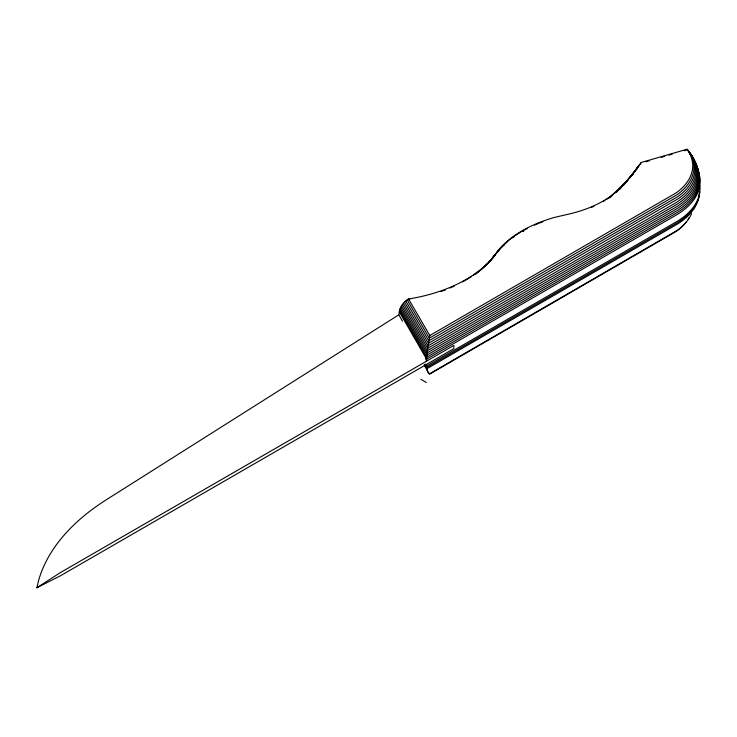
<?xml version="1.0" encoding="UTF-8"?>
<svg xmlns="http://www.w3.org/2000/svg" width="737" height="737" viewBox="0 0 737 737"><rect width="100%" height="100%" fill="white"/><g stroke="black" fill="none" stroke-linecap="round" stroke-linejoin="round"><path stroke-width="1.11" d="M426.557 364.373C426.926 367.551 426.345 372.471 429.8 374.083L676.455 231.271A75.183 43.409 0 0 0 686.285 221.874M688.994 151.951L687.05 149.243L641.319 162.444L640.517 163.642A316.145 182.527 0 0 1 616.722 191.113L610.273 196.484A102.572 59.218 0 0 1 566.08 214.707L554.353 217.461A120.039 69.306 0 0 0 499.502 249.124L494.131 256.098A139.348 80.453 0 0 1 459.381 283.082A130.154 75.146 0 0 1 410.96 298.596L408.556 298.973C402.872 302.29 398.717 308.435 399.039 315.178L402.476 321.129M408.556 298.973L429.8 335.519L427.349 350.683L426.557 361.158L425.378 357.924M36.85 587.758L60.277 572.658L453.845 345.404L453.845 348.619L60.277 575.873L36.85 587.758L38.757 579.927A272.34 157.239 0 0 1 106.257 499.806L398.459 315.04M636.869 169.252L637.413 167.925M638.039 166.663L641.319 162.444M494.112 255.739L492.076 258.447A137.082 79.145 0 0 1 488.603 262.519M495.098 254.532L491.174 259.719A136.096 78.573 0 0 1 490.068 261.082M491.045 260.161L495.789 254.016A124.129 71.664 0 0 1 498.829 250.672M493.2 257.02L498.452 250.239A121.218 69.978 0 0 1 520.608 232.146M609.352 197.912L611.876 196.024M688.266 150.551A76.362 44.082 0 0 1 677.377 194.55L429.284 338.2L407.211 299.959L408.731 299.029M429.8 335.519L676.455 192.707A75.183 43.409 0 0 0 687.179 149.39L687.05 149.243M645.879 161.781L649.177 160.832M661.255 157.35L664.544 156.391M668.938 155.129L672.236 154.171M684.314 150.689L687.603 149.74M407.211 299.959L409.763 299.508M522.376 230.663L523.767 231.464M420.79 379.288L426.364 382.503M405.801 300.972L428.814 340.826L678.233 196.401A77.449 44.717 0 0 0 689.27 151.785M404.521 302.069L428.381 343.396L679.007 198.271A78.435 45.289 0 0 0 690.191 153.075M403.369 303.248L427.994 345.893L674.106 203.799A79.366 45.823 0 0 0 691.03 154.429M402.347 304.501L427.644 348.325L674.687 205.697A80.149 46.274 0 0 0 691.757 155.848L689.362 152.928L689.685 154.005M401.453 305.837L427.349 350.683L675.184 207.594A80.83 46.661 0 0 0 692.393 157.322M400.698 307.237L427.092 352.949L675.608 209.465A81.402 47.002 0 0 0 694.724 161.633M400.09 308.711L426.889 355.123L675.958 211.326A81.871 47.269 0 0 0 696.198 165.125M399.611 310.24L426.723 357.205L676.225 213.159A82.24 47.481 0 0 0 697.009 167.714M399.279 311.834L426.612 359.177L676.409 214.955A82.489 47.629 0 0 0 697.69 170.358M425.47 364.05L426.612 366.022L676.409 221.8A82.489 47.629 0 0 0 699.818 185.144M425.028 364.511L426.723 367.45L676.225 223.403A82.24 47.481 0 0 0 699.708 191.869M424.604 364.797L426.889 368.74L675.958 224.942A81.871 47.269 0 0 0 699.395 191.556M424.19 365.101L429.284 373.926L677.377 230.266A76.362 44.082 0 0 0 689.178 218.143M639.421 164.802A314.966 181.846 0 0 1 615.717 192.182L609.361 197.47A101.393 58.536 0 0 1 606.726 199.266M637.496 167.336A312.893 180.648 0 0 1 616.657 191.924M638.417 166.037A313.879 181.219 0 0 1 615.478 192.67M689.113 217.59A75.183 43.409 0 0 1 688.072 219.322M636.667 168.699A312 180.132 0 0 1 631.545 175.692M630.457 177.073A312 180.132 0 0 1 629.352 178.446M628.228 179.819A312 180.132 0 0 1 626.505 181.864M625.916 182.546A312 180.132 0 0 1 623.53 185.245M621.061 187.926A312 180.132 0 0 1 619.789 189.262M633.452 173.619A311.576 179.883 0 0 1 632.41 175.01M691.564 213.693A76.362 44.082 0 0 1 689.721 217.258M604.902 200.427A101.393 58.536 0 0 1 603.023 201.56M593.948 206.286A101.393 58.536 0 0 1 591.369 207.438M521.547 231.602A121.218 69.978 0 0 1 527.37 228.452M534.436 225.135A121.218 69.978 0 0 1 539.069 223.219M540.018 222.86A121.218 69.978 0 0 1 542.893 221.782M497.475 251.428A122.296 70.605 0 0 1 507.01 242.105M512.676 237.784A122.296 70.605 0 0 1 514.398 236.595M492.979 258.014A124.986 72.162 0 0 1 495.089 255.407M454.379 286.048A128.984 74.465 0 0 1 449.994 287.992M445.48 289.834A128.984 74.465 0 0 1 440.827 291.557M496.6 252.699A123.236 71.148 0 0 1 504.679 244.583M487.35 263.855A137.082 79.145 0 0 1 475.826 273.961M488.327 263.1A136.096 78.573 0 0 1 487.111 264.426M493.062 257.241A138.169 79.771 0 0 1 481.353 269.18M479.842 270.433A138.169 79.771 0 0 1 473.375 275.26M471.652 276.421A138.169 79.771 0 0 1 462.514 281.93"/></g></svg>
